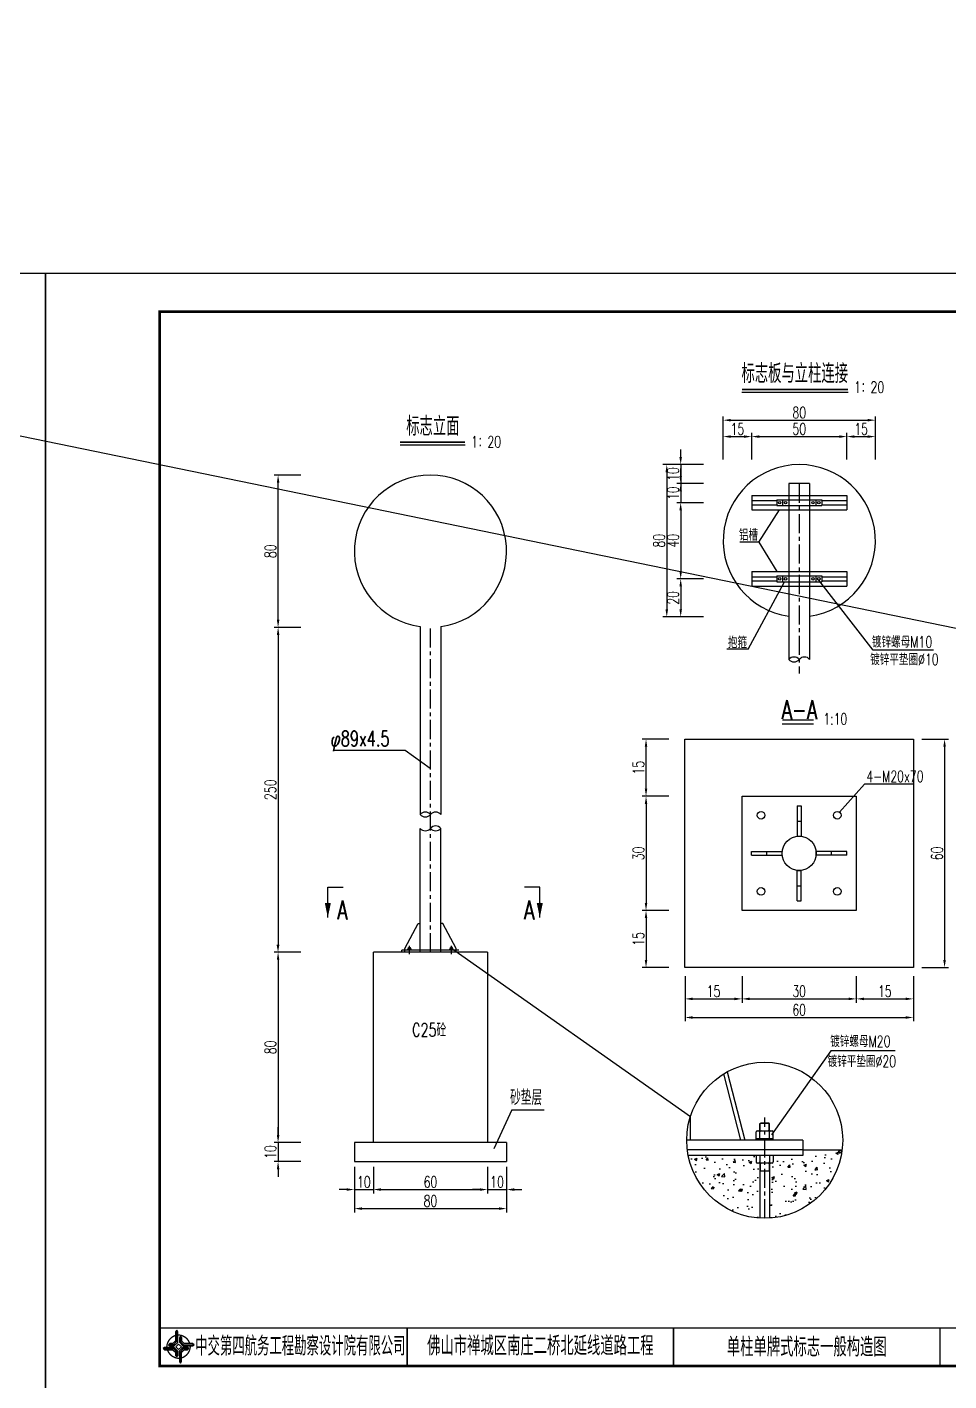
# Model space of a CAD drawing. Extents: x 3598 to 6562, y -9591 to -7828.
# Drawn here: x 4183.7 to 4425.9, y -8688.2 to -8332.6 of the extents above; entities that cross this region are included whole.
import ezdxf
from ezdxf.enums import TextEntityAlignment as Align

# ---------------------------------------------------------------- set-up
doc = ezdxf.new("R2010")
doc.units = 0
doc.header["$LTSCALE"] = 2
doc.header["$PDMODE"] = 32
doc.header["$PDSIZE"] = 0.3
doc.linetypes.add('CENTERX2', pattern=[4, 2.5, -0.5, 0.5, -0.5])
doc.layers.get('0').update_dxf_attribs({"linetype": 'CONTINUOUS'})
doc.layers.get('DEFPOINTS').update_dxf_attribs({"linetype": 'CONTINUOUS'})
for name, color, linetype in [('3', 3, 'CONTINUOUS'), ('PP-COM', 7, 'CONTINUOUS'), ('中线', 2, 'CENTERX2'), ('图框', 7, 'CONTINUOUS'), ('尺寸', 2, 'CONTINUOUS'), ('尺寸标注', 4, 'CONTINUOUS'), ('文字', 7, 'CONTINUOUS'), ('文字字符', 7, 'CONTINUOUS'), ('文字符号', 2, 'CONTINUOUS'), ('结构2', 7, 'CONTINUOUS'), ('结构3', 1, 'CONTINUOUS'), ('钢筋', 1, 'CONTINUOUS')]:
    doc.layers.add(name, color=color, linetype=linetype)
doc.styles.get("Standard").update_dxf_attribs({"font": 'simplex1.shx', "width": 0.7, "bigfont": 'hztxt.shx'})
doc.dimstyles.new('1：10', dxfattribs={"dimtxt": 3, "dimasz": 2, "dimexe": 1, "dimexo": 1, "dimgap": 0.5, "dimtad": 1, "dimrnd": 0.0095, "dimdsep": 46, "dimtxsty": 'Standard', "dimcen": 0.05, "dimclrt": 256, "dimadec": 0, "dimazin": 0, "dimtfac": 1, "dimtix": 1, "dimtmove": 2, "dimatfit": 3, "dimfxl": 0, "dimtolj": 1, "dimtzin": 0, "dimarcsym": 0})
doc.dimstyles.new('1：20', dxfattribs={"dimtxt": 3, "dimasz": 2, "dimexe": 1, "dimexo": 1, "dimgap": 0.5, "dimtad": 1, "dimlfac": 2, "dimrnd": 0.0095, "dimdsep": 46, "dimtxsty": 'Standard', "dimcen": 0.09, "dimadec": 0, "dimazin": 0, "dimtfac": 1, "dimtix": 1, "dimtmove": 2, "dimatfit": 3, "dimfxl": 0, "dimtolj": 1, "dimtzin": 0, "dimarcsym": 0})

# ---------------------------------------------------------------- blocks, each defined once
blk = doc.blocks.new('series')
at = {"width": 0.75}
for tag, height, p in [('页码', 4, (-35, -19)), ('图名', 5, (-220, -282)), ('图号', 5, (-20, -282))]:
    blk.add_attdef(tag, text='', height=height, dxfattribs=at).set_placement(p, align=Align.MIDDLE_CENTER)
blk = doc.blocks.new('tb')
at = {"lineweight": -3}
h = blk.add_hatch(color=256, dxfattribs=at)
h.paths.add_polyline_path([(-1.23, -0.13), (-3.78, -0.14), (-4.14, -0.41), (-1.4, -0.44), (-0.56, -1.24), (-0.54, -2.62), (-0.27, -2.2), (-0.26, -1.06)])
h.paths.add_polyline_path([(0.13, -1.08), (0.14, -3.86), (0.41, -4.26), (0.44, -1.24), (1.25, -0.43), (2.66, -0.43), (2.26, -0.16), (1.07, -0.15)])
h.paths.add_polyline_path([(1.08, 0.3), (3.62, 0.3), (4.02, 0.56), (1.25, 0.57), (0.43, 1.39), (0.43, 2.8), (0.16, 2.41), (0.15, 1.24)])
h.paths.add_polyline_path([(-0.28, 1.21), (-0.28, 3.99), (-0.56, 4.39), (-0.57, 1.41), (-1.38, 0.6), (-2.74, 0.56), (-2.33, 0.3), (-1.2, 0.29)])
for p, q in [((-0.56, 4.39), (-0.57, 1.41)), ((-1.38, 0.6), (-2.74, 0.56)), ((-0.57, 1.41), (-1.38, 0.6)), ((0.43, 2.8), (0.43, 1.39)), ((0.43, 1.39), (1.25, 0.57)), ((1.25, 0.57), (4.02, 0.56)), ((-4.14, -0.41), (-1.4, -0.44)), ((-1.4, -0.44), (-0.56, -1.24)), ((-0.56, -1.24), (-0.54, -2.62)), ((0.41, -4.26), (0.44, -1.24)), ((0.44, -1.24), (1.25, -0.43)), ((1.25, -0.43), (2.66, -0.43))]:
    blk.add_line(p, q, dxfattribs=at)
at = {"lineweight": -3, "flags": 128}
for points in [[(-0.9, 3.99), (-0.9, 1.58), (-1.53, 0.91), (-2.34, 0.91), (-2.74, 0.56), (-2.33, 0.3), (-1.2, 0.29), (-0.28, 1.21), (-0.28, 3.99), (-0.56, 4.39)], [(-0.04, 0.77), (0.68, 0.04), (-0.04, -0.69), (-0.77, 0.05)], [(3.62, 0.92), (1.43, 0.92), (0.77, 1.54), (0.77, 2.38), (0.43, 2.8), (0.16, 2.41), (0.15, 1.24), (1.08, 0.3), (3.62, 0.3), (4.02, 0.56)], [(-3.73, -0.76), (-1.54, -0.76), (-0.89, -1.39), (-0.89, -2.21), (-0.54, -2.62), (-0.27, -2.2), (-0.26, -1.06), (-1.23, -0.13), (-3.78, -0.14), (-4.14, -0.41)], [(0.75, -3.85), (0.75, -1.43), (1.4, -0.78), (2.26, -0.78), (2.66, -0.43), (2.26, -0.16), (1.07, -0.15), (0.13, -1.08), (0.14, -3.86), (0.41, -4.26)]]:
    blk.add_lwpolyline(points, close=True, dxfattribs=at)
at = {"lineweight": -3, "const_width": 0.35, "flags": 128}
for points in [[(-0.9, 3.02, 0.324167), (-3.16, -0.14)], [(2.88, 0.92, 0.324403), (-0.24, 3.15)], [(0.75, -2.86, 0.325418), (3.02, 0.26)], [(-2.98, -0.76, 0.322976), (0.14, -2.98)]]:
    blk.add_lwpolyline(points, format="xyb", dxfattribs=at)
blk = doc.blocks.new('DIM')
blk.add_lwpolyline([(-1, -0.1, 0.2, 0, 0), (0, 0, 0, 0, 0)], format="xyseb")
blk = doc.blocks.new('*D167')
at = {"layer": 'DEFPOINTS', "color": 0, "linetype": 'Continuous'}
for p in [(4249.61, -8450.28), (4289.65, -8450.28), (4289.65, -8490.28)]:
    blk.add_point(p, dxfattribs=at)
at = {"layer": '尺寸标注', "color": 0, "linetype": 'Continuous', "lineweight": -2}
for p, q in [((4255.61, -8450.28), (4248.61, -8450.28)), ((4249.61, -8488.28), (4249.61, -8452.28)), ((4255.61, -8490.28), (4248.61, -8490.28))]:
    blk.add_line(p, q, dxfattribs=at)
at = {"layer": '尺寸标注', "color": 0, "linetype": 'Continuous'}
for points in [[(4249.28, -8452.28), (4249.95, -8452.28), (4249.61, -8450.28)], [(4249.28, -8488.28), (4249.95, -8488.28), (4249.61, -8490.28)]]:
    blk.add_solid(points, dxfattribs=at)
at = {"layer": '尺寸标注', "color": 0, "linetype": 'Continuous', "insert": (4247.61, -8470.28), "char_height": 3, "attachment_point": 5, "rotation": 90}
blk.add_mtext('\\A1;80', dxfattribs=at)
blk = doc.blocks.new('*D168')
at = {"layer": 'DEFPOINTS', "color": 0, "linetype": 'Continuous'}
for p in [(4289.65, -8490.28), (4249.61, -8575.61), (4289.65, -8575.61)]:
    blk.add_point(p, dxfattribs=at)
at = {"layer": '尺寸标注', "color": 0, "linetype": 'Continuous', "lineweight": -2}
for p, q in [((4255.61, -8490.28), (4248.61, -8490.28)), ((4249.61, -8492.28), (4249.61, -8573.61)), ((4255.61, -8575.61), (4248.61, -8575.61))]:
    blk.add_line(p, q, dxfattribs=at)
at = {"layer": '尺寸标注', "color": 0, "linetype": 'Continuous'}
for points in [[(4249.28, -8492.28), (4249.95, -8492.28), (4249.61, -8490.28)], [(4249.28, -8573.61), (4249.95, -8573.61), (4249.61, -8575.61)]]:
    blk.add_solid(points, dxfattribs=at)
at = {"layer": '尺寸标注', "color": 0, "linetype": 'Continuous', "insert": (4247.61, -8532.94), "char_height": 3, "attachment_point": 5, "rotation": 90}
blk.add_mtext('\\A1;250', dxfattribs=at)
blk = doc.blocks.new('*D169')
at = {"layer": 'DEFPOINTS', "color": 0, "linetype": 'Continuous'}
for p in [(4274.65, -8575.61), (4249.61, -8625.61), (4274.65, -8625.61)]:
    blk.add_point(p, dxfattribs=at)
at = {"layer": '尺寸标注', "color": 0, "linetype": 'Continuous', "lineweight": -2}
for p, q in [((4255.61, -8575.61), (4248.61, -8575.61)), ((4249.61, -8577.61), (4249.61, -8623.61)), ((4255.61, -8625.61), (4248.61, -8625.61))]:
    blk.add_line(p, q, dxfattribs=at)
at = {"layer": '尺寸标注', "color": 0, "linetype": 'Continuous'}
for points in [[(4249.28, -8577.61), (4249.95, -8577.61), (4249.61, -8575.61)], [(4249.28, -8623.61), (4249.95, -8623.61), (4249.61, -8625.61)]]:
    blk.add_solid(points, dxfattribs=at)
at = {"layer": '尺寸标注', "color": 0, "linetype": 'Continuous', "insert": (4247.61, -8600.61), "char_height": 3, "attachment_point": 5, "rotation": 90}
blk.add_mtext('\\A1;80', dxfattribs=at)
blk = doc.blocks.new('*D170')
at = {"layer": 'DEFPOINTS', "color": 0, "linetype": 'Continuous'}
for p in [(4269.65, -8625.61), (4249.61, -8630.61), (4269.65, -8630.61)]:
    blk.add_point(p, dxfattribs=at)
at = {"layer": '尺寸标注', "color": 0, "linetype": 'Continuous', "lineweight": -2}
for p, q in [((4249.61, -8623.61), (4249.61, -8621.61)), ((4255.61, -8625.61), (4248.61, -8625.61)), ((4249.61, -8625.61), (4249.61, -8630.61)), ((4255.61, -8630.61), (4248.61, -8630.61)), ((4249.61, -8632.61), (4249.61, -8634.61))]:
    blk.add_line(p, q, dxfattribs=at)
at = {"layer": '尺寸标注', "color": 0, "linetype": 'Continuous'}
for points in [[(4249.28, -8623.61), (4249.95, -8623.61), (4249.61, -8625.61)], [(4249.28, -8632.61), (4249.95, -8632.61), (4249.61, -8630.61)]]:
    blk.add_solid(points, dxfattribs=at)
at = {"layer": '尺寸标注', "color": 0, "linetype": 'Continuous', "insert": (4247.61, -8628.11), "char_height": 3, "attachment_point": 5, "rotation": 90}
blk.add_mtext('\\A1;10', dxfattribs=at)
blk = doc.blocks.new('*D171')
at = {"layer": 'DEFPOINTS', "color": 0, "linetype": 'Continuous'}
for p in [(4274.65, -8625.61), (4304.65, -8625.61), (4304.65, -8637.96)]:
    blk.add_point(p, dxfattribs=at)
at = {"layer": '尺寸标注', "color": 0, "linetype": 'Continuous', "lineweight": -2}
for p, q in [((4274.65, -8631.96), (4274.65, -8638.96)), ((4304.65, -8631.96), (4304.65, -8638.96)), ((4276.65, -8637.96), (4302.65, -8637.96))]:
    blk.add_line(p, q, dxfattribs=at)
at = {"layer": '尺寸标注', "color": 0, "linetype": 'Continuous'}
for points in [[(4276.65, -8637.63), (4276.65, -8638.3), (4274.65, -8637.96)], [(4302.65, -8637.63), (4302.65, -8638.3), (4304.65, -8637.96)]]:
    blk.add_solid(points, dxfattribs=at)
at = {"layer": '尺寸标注', "color": 0, "linetype": 'Continuous', "insert": (4289.65, -8635.96), "char_height": 3, "attachment_point": 5}
blk.add_mtext('\\A1;60', dxfattribs=at)
blk = doc.blocks.new('*D172')
at = {"layer": 'DEFPOINTS', "color": 0, "linetype": 'Continuous'}
for p in [(4269.65, -8625.61), (4274.65, -8625.61), (4274.65, -8637.96)]:
    blk.add_point(p, dxfattribs=at)
at = {"layer": '尺寸标注', "color": 0, "linetype": 'Continuous', "lineweight": -2}
for p, q in [((4269.65, -8631.96), (4269.65, -8638.96)), ((4274.65, -8631.96), (4274.65, -8638.96)), ((4267.65, -8637.96), (4265.65, -8637.96)), ((4269.65, -8637.96), (4274.65, -8637.96)), ((4276.65, -8637.96), (4278.65, -8637.96))]:
    blk.add_line(p, q, dxfattribs=at)
at = {"layer": '尺寸标注', "color": 0, "linetype": 'Continuous'}
for points in [[(4267.65, -8637.62), (4267.65, -8638.29), (4269.65, -8637.96)], [(4276.65, -8637.62), (4276.65, -8638.29), (4274.65, -8637.96)]]:
    blk.add_solid(points, dxfattribs=at)
at = {"layer": '尺寸标注', "color": 0, "linetype": 'Continuous', "insert": (4272.15, -8635.96), "char_height": 3, "attachment_point": 5}
blk.add_mtext('\\A1;10', dxfattribs=at)
blk = doc.blocks.new('*D173')
at = {"layer": 'DEFPOINTS', "color": 0, "linetype": 'Continuous'}
for p in [(4304.65, -8625.61), (4309.65, -8625.61), (4309.65, -8637.96)]:
    blk.add_point(p, dxfattribs=at)
at = {"layer": '尺寸标注', "color": 0, "linetype": 'Continuous', "lineweight": -2}
for p, q in [((4304.65, -8631.96), (4304.65, -8638.96)), ((4309.65, -8631.96), (4309.65, -8638.96)), ((4302.65, -8637.96), (4300.65, -8637.96)), ((4304.65, -8637.96), (4309.65, -8637.96)), ((4311.65, -8637.96), (4313.65, -8637.96))]:
    blk.add_line(p, q, dxfattribs=at)
at = {"layer": '尺寸标注', "color": 0, "linetype": 'Continuous'}
for points in [[(4302.65, -8637.63), (4302.65, -8638.3), (4304.65, -8637.96)], [(4311.65, -8637.63), (4311.65, -8638.3), (4309.65, -8637.96)]]:
    blk.add_solid(points, dxfattribs=at)
at = {"layer": '尺寸标注', "color": 0, "linetype": 'Continuous', "insert": (4307.15, -8635.96), "char_height": 3, "attachment_point": 5}
blk.add_mtext('\\A1;10', dxfattribs=at)
blk = doc.blocks.new('*D174')
at = {"layer": 'DEFPOINTS', "color": 0, "linetype": 'Continuous'}
for p in [(4269.65, -8630.61), (4309.65, -8630.61), (4309.65, -8642.97)]:
    blk.add_point(p, dxfattribs=at)
at = {"layer": '尺寸标注', "color": 0, "linetype": 'Continuous', "lineweight": -2}
for p, q in [((4269.65, -8636.97), (4269.65, -8643.97)), ((4309.65, -8636.97), (4309.65, -8643.97)), ((4271.65, -8642.97), (4307.65, -8642.97))]:
    blk.add_line(p, q, dxfattribs=at)
at = {"layer": '尺寸标注', "color": 0, "linetype": 'Continuous'}
for points in [[(4271.65, -8642.63), (4271.65, -8643.3), (4269.65, -8642.97)], [(4307.65, -8642.63), (4307.65, -8643.3), (4309.65, -8642.97)]]:
    blk.add_solid(points, dxfattribs=at)
at = {"layer": '尺寸标注', "color": 0, "linetype": 'Continuous', "insert": (4289.65, -8640.97), "char_height": 3, "attachment_point": 5}
blk.add_mtext('\\A1;80', dxfattribs=at)
blk = doc.blocks.new('*D175')
at = {"layer": 'DEFPOINTS', "color": 0, "linetype": 'Continuous'}
for p in [(4386.56, -8447.52), (4355.4, -8452.52), (4386.56, -8452.52)]:
    blk.add_point(p, dxfattribs=at)
at = {"layer": '尺寸标注', "color": 0, "linetype": 'Continuous', "lineweight": -2}
for p, q in [((4355.4, -8445.52), (4355.4, -8443.52)), ((4361.4, -8447.52), (4354.4, -8447.52)), ((4355.4, -8447.52), (4355.4, -8452.52)), ((4361.4, -8452.52), (4354.4, -8452.52)), ((4355.4, -8454.52), (4355.4, -8456.52))]:
    blk.add_line(p, q, dxfattribs=at)
at = {"layer": '尺寸标注', "color": 0, "linetype": 'Continuous'}
for points in [[(4355.06, -8445.52), (4355.73, -8445.52), (4355.4, -8447.52)], [(4355.06, -8454.52), (4355.73, -8454.52), (4355.4, -8452.52)]]:
    blk.add_solid(points, dxfattribs=at)
at = {"layer": '尺寸标注', "color": 0, "linetype": 'Continuous', "insert": (4353.4, -8450.02), "char_height": 3, "attachment_point": 5, "rotation": 90}
blk.add_mtext('\\A1;10', dxfattribs=at)
blk = doc.blocks.new('*D176')
at = {"layer": 'DEFPOINTS', "color": 0, "linetype": 'Continuous'}
for p in [(4386.56, -8452.52), (4355.4, -8457.52), (4386.56, -8457.52)]:
    blk.add_point(p, dxfattribs=at)
at = {"layer": '尺寸标注', "color": 0, "linetype": 'Continuous', "lineweight": -2}
for p, q in [((4355.4, -8450.52), (4355.4, -8448.52)), ((4361.4, -8452.52), (4354.4, -8452.52)), ((4355.4, -8452.52), (4355.4, -8457.52)), ((4361.4, -8457.52), (4354.4, -8457.52)), ((4355.4, -8459.52), (4355.4, -8461.52))]:
    blk.add_line(p, q, dxfattribs=at)
at = {"layer": '尺寸标注', "color": 0, "linetype": 'Continuous'}
for points in [[(4355.06, -8450.52), (4355.73, -8450.52), (4355.4, -8452.52)], [(4355.06, -8459.52), (4355.73, -8459.52), (4355.4, -8457.52)]]:
    blk.add_solid(points, dxfattribs=at)
at = {"layer": '尺寸标注', "color": 0, "linetype": 'Continuous', "insert": (4353.4, -8455.02), "char_height": 3, "attachment_point": 5, "rotation": 90}
blk.add_mtext('\\A1;10', dxfattribs=at)
blk = doc.blocks.new('*D177')
at = {"layer": 'DEFPOINTS', "color": 0, "linetype": 'Continuous'}
for p in [(4386.56, -8457.52), (4355.4, -8477.52), (4386.56, -8477.52)]:
    blk.add_point(p, dxfattribs=at)
at = {"layer": '尺寸标注', "color": 0, "linetype": 'Continuous', "lineweight": -2}
for p, q in [((4361.4, -8457.52), (4354.4, -8457.52)), ((4355.4, -8459.52), (4355.4, -8475.52)), ((4361.4, -8477.52), (4354.4, -8477.52))]:
    blk.add_line(p, q, dxfattribs=at)
at = {"layer": '尺寸标注', "color": 0, "linetype": 'Continuous'}
for points in [[(4355.06, -8459.52), (4355.73, -8459.52), (4355.4, -8457.52)], [(4355.06, -8475.52), (4355.73, -8475.52), (4355.4, -8477.52)]]:
    blk.add_solid(points, dxfattribs=at)
at = {"layer": '尺寸标注', "color": 0, "linetype": 'Continuous', "insert": (4353.4, -8467.52), "char_height": 3, "attachment_point": 5, "rotation": 90}
blk.add_mtext('\\A1;40', dxfattribs=at)
blk = doc.blocks.new('*D178')
at = {"layer": 'DEFPOINTS', "color": 0, "linetype": 'Continuous'}
for p in [(4386.56, -8477.52), (4355.4, -8487.52), (4386.56, -8487.52)]:
    blk.add_point(p, dxfattribs=at)
at = {"layer": '尺寸标注', "color": 0, "linetype": 'Continuous', "lineweight": -2}
for p, q in [((4361.4, -8477.52), (4354.4, -8477.52)), ((4355.4, -8479.52), (4355.4, -8485.52)), ((4361.4, -8487.52), (4354.4, -8487.52))]:
    blk.add_line(p, q, dxfattribs=at)
at = {"layer": '尺寸标注', "color": 0, "linetype": 'Continuous'}
for points in [[(4355.06, -8479.52), (4355.73, -8479.52), (4355.4, -8477.52)], [(4355.06, -8485.52), (4355.73, -8485.52), (4355.4, -8487.52)]]:
    blk.add_solid(points, dxfattribs=at)
at = {"layer": '尺寸标注', "color": 0, "linetype": 'Continuous', "insert": (4353.4, -8482.52), "char_height": 3, "attachment_point": 5, "rotation": 90}
blk.add_mtext('\\A1;20', dxfattribs=at)
blk = doc.blocks.new('*D179')
at = {"layer": 'DEFPOINTS', "color": 0, "linetype": 'Continuous'}
for p in [(4386.56, -8447.52), (4351.74, -8487.52), (4386.56, -8487.52)]:
    blk.add_point(p, dxfattribs=at)
at = {"layer": '尺寸标注', "color": 0, "linetype": 'Continuous', "lineweight": -2}
for p, q in [((4357.74, -8447.52), (4350.74, -8447.52)), ((4351.74, -8449.52), (4351.74, -8485.52)), ((4357.74, -8487.52), (4350.74, -8487.52))]:
    blk.add_line(p, q, dxfattribs=at)
at = {"layer": '尺寸标注', "color": 0, "linetype": 'Continuous'}
for points in [[(4351.41, -8449.52), (4352.08, -8449.52), (4351.74, -8447.52)], [(4351.41, -8485.52), (4352.08, -8485.52), (4351.74, -8487.52)]]:
    blk.add_solid(points, dxfattribs=at)
at = {"layer": '尺寸标注', "color": 0, "linetype": 'Continuous', "insert": (4349.74, -8467.52), "char_height": 3, "attachment_point": 5, "rotation": 90}
blk.add_mtext('\\A1;80', dxfattribs=at)
blk = doc.blocks.new('*D180')
at = {"layer": 'DEFPOINTS', "color": 0, "linetype": 'Continuous'}
for p in [(4374.06, -8440.16), (4366.56, -8447.52), (4374.06, -8447.52)]:
    blk.add_point(p, dxfattribs=at)
at = {"layer": '尺寸标注', "color": 0, "linetype": 'Continuous', "lineweight": -2}
for p, q in [((4366.56, -8446.16), (4366.56, -8439.16)), ((4374.06, -8446.16), (4374.06, -8439.16)), ((4368.56, -8440.16), (4372.06, -8440.16))]:
    blk.add_line(p, q, dxfattribs=at)
at = {"layer": '尺寸标注', "color": 0, "linetype": 'Continuous'}
for points in [[(4368.56, -8439.83), (4368.56, -8440.5), (4366.56, -8440.16)], [(4372.06, -8439.83), (4372.06, -8440.5), (4374.06, -8440.16)]]:
    blk.add_solid(points, dxfattribs=at)
at = {"layer": '尺寸标注', "color": 0, "linetype": 'Continuous', "insert": (4370.31, -8438.16), "char_height": 3, "attachment_point": 5}
blk.add_mtext('\\A1;15', dxfattribs=at)
blk = doc.blocks.new('*D181')
at = {"layer": 'DEFPOINTS', "color": 0, "linetype": 'Continuous'}
for p in [(4399.06, -8440.16), (4374.06, -8447.52), (4399.06, -8447.52)]:
    blk.add_point(p, dxfattribs=at)
at = {"layer": '尺寸标注', "color": 0, "linetype": 'Continuous', "lineweight": -2}
for p, q in [((4374.06, -8446.16), (4374.06, -8439.16)), ((4399.06, -8446.16), (4399.06, -8439.16)), ((4376.06, -8440.16), (4397.06, -8440.16))]:
    blk.add_line(p, q, dxfattribs=at)
at = {"layer": '尺寸标注', "color": 0, "linetype": 'Continuous'}
for points in [[(4376.06, -8439.83), (4376.06, -8440.5), (4374.06, -8440.16)], [(4397.06, -8439.83), (4397.06, -8440.5), (4399.06, -8440.16)]]:
    blk.add_solid(points, dxfattribs=at)
at = {"layer": '尺寸标注', "color": 0, "linetype": 'Continuous', "insert": (4386.56, -8438.16), "char_height": 3, "attachment_point": 5}
blk.add_mtext('\\A1;50', dxfattribs=at)
blk = doc.blocks.new('*D182')
at = {"layer": 'DEFPOINTS', "color": 0, "linetype": 'Continuous'}
for p in [(4406.56, -8440.16), (4399.06, -8447.52), (4406.56, -8467.52)]:
    blk.add_point(p, dxfattribs=at)
at = {"layer": '尺寸标注', "color": 0, "linetype": 'Continuous', "lineweight": -2}
for p, q in [((4399.06, -8446.16), (4399.06, -8439.16)), ((4406.56, -8446.16), (4406.56, -8439.16)), ((4401.06, -8440.16), (4404.56, -8440.16))]:
    blk.add_line(p, q, dxfattribs=at)
at = {"layer": '尺寸标注', "color": 0, "linetype": 'Continuous'}
for points in [[(4401.06, -8439.83), (4401.06, -8440.5), (4399.06, -8440.16)], [(4404.56, -8439.83), (4404.56, -8440.5), (4406.56, -8440.16)]]:
    blk.add_solid(points, dxfattribs=at)
at = {"layer": '尺寸标注', "color": 0, "linetype": 'Continuous', "insert": (4402.81, -8438.16), "char_height": 3, "attachment_point": 5}
blk.add_mtext('\\A1;15', dxfattribs=at)
blk = doc.blocks.new('*D183')
at = {"layer": 'DEFPOINTS', "color": 0, "linetype": 'Continuous'}
for p in [(4406.56, -8435.85), (4366.56, -8447.52), (4406.56, -8467.52)]:
    blk.add_point(p, dxfattribs=at)
at = {"layer": '尺寸标注', "color": 0, "linetype": 'Continuous', "lineweight": -2}
for p, q in [((4366.56, -8441.85), (4366.56, -8434.85)), ((4368.56, -8435.85), (4404.56, -8435.85)), ((4406.56, -8441.85), (4406.56, -8434.85))]:
    blk.add_line(p, q, dxfattribs=at)
at = {"layer": '尺寸标注', "color": 0, "linetype": 'Continuous'}
for points in [[(4368.56, -8435.51), (4368.56, -8436.18), (4366.56, -8435.85)], [(4404.56, -8435.51), (4404.56, -8436.18), (4406.56, -8435.85)]]:
    blk.add_solid(points, dxfattribs=at)
at = {"layer": '尺寸标注', "color": 0, "linetype": 'Continuous', "insert": (4386.56, -8433.85), "char_height": 3, "attachment_point": 5}
blk.add_mtext('\\A1;80', dxfattribs=at)
blk = doc.blocks.new('*D184')
at = {"layer": 'DEFPOINTS', "color": 0, "linetype": 'Continuous'}
for p in [(4346.29, -8519.65), (4371.53, -8519.65), (4371.53, -8534.65)]:
    blk.add_point(p, dxfattribs=at)
at = {"layer": '尺寸标注', "color": 0, "linetype": 'Continuous', "lineweight": -2}
for p, q in [((4352.29, -8519.65), (4345.29, -8519.65)), ((4346.29, -8532.65), (4346.29, -8521.65)), ((4352.29, -8534.65), (4345.29, -8534.65))]:
    blk.add_line(p, q, dxfattribs=at)
at = {"layer": '尺寸标注', "color": 0, "linetype": 'Continuous'}
for points in [[(4345.96, -8521.65), (4346.62, -8521.65), (4346.29, -8519.65)], [(4345.96, -8532.65), (4346.62, -8532.65), (4346.29, -8534.65)]]:
    blk.add_solid(points, dxfattribs=at)
at = {"layer": '尺寸标注', "linetype": 'Continuous', "insert": (4344.29, -8527.15), "char_height": 3, "attachment_point": 5, "rotation": 90}
blk.add_mtext('\\A1;15', dxfattribs=at)
blk = doc.blocks.new('*D185')
at = {"layer": 'DEFPOINTS', "color": 0, "linetype": 'Continuous'}
for p in [(4371.53, -8534.65), (4346.29, -8564.65), (4371.53, -8564.65)]:
    blk.add_point(p, dxfattribs=at)
at = {"layer": '尺寸标注', "color": 0, "linetype": 'Continuous', "lineweight": -2}
for p, q in [((4352.29, -8534.65), (4345.29, -8534.65)), ((4346.29, -8536.65), (4346.29, -8562.65)), ((4352.29, -8564.65), (4345.29, -8564.65))]:
    blk.add_line(p, q, dxfattribs=at)
at = {"layer": '尺寸标注', "color": 0, "linetype": 'Continuous'}
for points in [[(4345.96, -8536.65), (4346.62, -8536.65), (4346.29, -8534.65)], [(4345.96, -8562.65), (4346.62, -8562.65), (4346.29, -8564.65)]]:
    blk.add_solid(points, dxfattribs=at)
at = {"layer": '尺寸标注', "linetype": 'Continuous', "insert": (4344.29, -8549.65), "char_height": 3, "attachment_point": 5, "rotation": 90}
blk.add_mtext('\\A1;30', dxfattribs=at)
blk = doc.blocks.new('*D186')
at = {"layer": 'DEFPOINTS', "color": 0, "linetype": 'Continuous'}
for p in [(4371.53, -8564.65), (4346.29, -8579.65), (4371.53, -8579.65)]:
    blk.add_point(p, dxfattribs=at)
at = {"layer": '尺寸标注', "color": 0, "linetype": 'Continuous', "lineweight": -2}
for p, q in [((4352.29, -8564.65), (4345.29, -8564.65)), ((4346.29, -8566.65), (4346.29, -8577.65)), ((4352.29, -8579.65), (4345.29, -8579.65))]:
    blk.add_line(p, q, dxfattribs=at)
at = {"layer": '尺寸标注', "color": 0, "linetype": 'Continuous'}
for points in [[(4345.96, -8566.65), (4346.62, -8566.65), (4346.29, -8564.65)], [(4345.96, -8577.65), (4346.62, -8577.65), (4346.29, -8579.65)]]:
    blk.add_solid(points, dxfattribs=at)
at = {"layer": '尺寸标注', "linetype": 'Continuous', "insert": (4344.29, -8572.15), "char_height": 3, "attachment_point": 5, "rotation": 90}
blk.add_mtext('\\A1;15', dxfattribs=at)
blk = doc.blocks.new('*D187')
at = {"layer": 'DEFPOINTS', "color": 0, "linetype": 'Continuous'}
for p in [(4416.53, -8519.65), (4416.53, -8579.65), (4424.74, -8579.65)]:
    blk.add_point(p, dxfattribs=at)
at = {"layer": '尺寸标注', "color": 0, "linetype": 'Continuous', "lineweight": -2}
for p, q in [((4418.74, -8519.65), (4425.74, -8519.65)), ((4424.74, -8521.65), (4424.74, -8577.65)), ((4418.74, -8579.65), (4425.74, -8579.65))]:
    blk.add_line(p, q, dxfattribs=at)
at = {"layer": '尺寸标注', "color": 0, "linetype": 'Continuous'}
for points in [[(4424.4, -8521.65), (4425.07, -8521.65), (4424.74, -8519.65)], [(4424.4, -8577.65), (4425.07, -8577.65), (4424.74, -8579.65)]]:
    blk.add_solid(points, dxfattribs=at)
at = {"layer": '尺寸标注', "linetype": 'Continuous', "insert": (4422.74, -8549.65), "char_height": 3, "attachment_point": 5, "rotation": 90}
blk.add_mtext('\\A1;60', dxfattribs=at)
blk = doc.blocks.new('*D188')
at = {"layer": 'DEFPOINTS', "color": 0, "linetype": 'Continuous'}
for p in [(4371.53, -8564.65), (4356.53, -8579.65), (4371.53, -8587.87)]:
    blk.add_point(p, dxfattribs=at)
at = {"layer": '尺寸标注', "color": 0, "linetype": 'Continuous', "lineweight": -2}
for p, q in [((4356.53, -8581.87), (4356.53, -8588.87)), ((4371.53, -8581.87), (4371.53, -8588.87)), ((4358.53, -8587.87), (4369.53, -8587.87))]:
    blk.add_line(p, q, dxfattribs=at)
at = {"layer": '尺寸标注', "color": 0, "linetype": 'Continuous'}
for points in [[(4358.53, -8587.54), (4358.53, -8588.21), (4356.53, -8587.87)], [(4369.53, -8587.54), (4369.53, -8588.21), (4371.53, -8587.87)]]:
    blk.add_solid(points, dxfattribs=at)
at = {"layer": '尺寸标注', "linetype": 'Continuous', "insert": (4364.03, -8585.87), "char_height": 3, "attachment_point": 5}
blk.add_mtext('\\A1;15', dxfattribs=at)
blk = doc.blocks.new('*D189')
at = {"layer": 'DEFPOINTS', "color": 0, "linetype": 'Continuous'}
for p in [(4371.53, -8564.65), (4401.53, -8564.65), (4401.53, -8587.87)]:
    blk.add_point(p, dxfattribs=at)
at = {"layer": '尺寸标注', "color": 0, "linetype": 'Continuous', "lineweight": -2}
for p, q in [((4371.53, -8581.87), (4371.53, -8588.87)), ((4401.53, -8581.87), (4401.53, -8588.87)), ((4373.53, -8587.87), (4399.53, -8587.87))]:
    blk.add_line(p, q, dxfattribs=at)
at = {"layer": '尺寸标注', "color": 0, "linetype": 'Continuous'}
for points in [[(4373.53, -8587.54), (4373.53, -8588.21), (4371.53, -8587.87)], [(4399.53, -8587.54), (4399.53, -8588.21), (4401.53, -8587.87)]]:
    blk.add_solid(points, dxfattribs=at)
at = {"layer": '尺寸标注', "linetype": 'Continuous', "insert": (4386.53, -8585.87), "char_height": 3, "attachment_point": 5}
blk.add_mtext('\\A1;30', dxfattribs=at)
blk = doc.blocks.new('*D190')
at = {"layer": 'DEFPOINTS', "color": 0, "linetype": 'Continuous'}
for p in [(4401.53, -8564.65), (4416.53, -8564.65), (4416.53, -8587.87)]:
    blk.add_point(p, dxfattribs=at)
at = {"layer": '尺寸标注', "color": 0, "linetype": 'Continuous', "lineweight": -2}
for p, q in [((4401.53, -8581.87), (4401.53, -8588.87)), ((4416.53, -8581.87), (4416.53, -8588.87)), ((4403.53, -8587.87), (4414.53, -8587.87))]:
    blk.add_line(p, q, dxfattribs=at)
at = {"layer": '尺寸标注', "color": 0, "linetype": 'Continuous'}
for points in [[(4403.53, -8587.54), (4403.53, -8588.21), (4401.53, -8587.87)], [(4414.53, -8587.54), (4414.53, -8588.21), (4416.53, -8587.87)]]:
    blk.add_solid(points, dxfattribs=at)
at = {"layer": '尺寸标注', "linetype": 'Continuous', "insert": (4409.03, -8585.87), "char_height": 3, "attachment_point": 5}
blk.add_mtext('\\A1;15', dxfattribs=at)
blk = doc.blocks.new('*D191')
at = {"layer": 'DEFPOINTS', "color": 0, "linetype": 'Continuous'}
for p in [(4356.53, -8579.65), (4416.53, -8579.65), (4416.53, -8592.76)]:
    blk.add_point(p, dxfattribs=at)
at = {"layer": '尺寸标注', "color": 0, "linetype": 'Continuous', "lineweight": -2}
for p, q in [((4356.53, -8586.76), (4356.53, -8593.76)), ((4416.53, -8586.76), (4416.53, -8593.76)), ((4358.53, -8592.76), (4414.53, -8592.76))]:
    blk.add_line(p, q, dxfattribs=at)
at = {"layer": '尺寸标注', "color": 0, "linetype": 'Continuous'}
for points in [[(4358.53, -8592.42), (4358.53, -8593.09), (4356.53, -8592.76)], [(4414.53, -8592.42), (4414.53, -8593.09), (4416.53, -8592.76)]]:
    blk.add_solid(points, dxfattribs=at)
at = {"layer": '尺寸标注', "linetype": 'Continuous', "insert": (4386.53, -8590.76), "char_height": 3, "attachment_point": 5}
blk.add_mtext('\\A1;60', dxfattribs=at)

msp = doc.modelspace()

# ---------------------------------------------------------------- hatches: boundary and pattern name
at = {"layer": '尺寸标注'}
h = msp.add_hatch(dxfattribs=at)
h.set_pattern_fill('AR-CONC', color=256, style=0)
h.set_pattern_definition([(50, (2534.168, -8744.084), (7.172602, -0.627521), [0.75, -8.25]), (355, (2534.168, -8744.084), (-1.387513, 7.52192), [0.6, -6.6]), (100.4514, (2534.766, -8744.1365), (5.785094, 6.894395), [0.637402, -7.01142]), (46.1842, (2534.168, -8742.084), (10.67241, -1.65519), [1.125, -12.375]), (96.6356, (2535.057, -8742.222), (9.346627, 9.74118), [0.9561, -10.51713]), (351.1842, (2534.168, -8742.084), (9.34662, 9.741186), [0.9, -9.9]), (21, (2535.168, -8742.584), (5.96907, -4.026189), [0.75, -8.25]), (326, (2535.168, -8742.584), (2.433153, 7.2515), [0.6, -6.6]), (71.4514, (2535.6655, -8742.92), (8.402226, 3.225305), [0.637402, -7.01142]), (37.5, (2534.168, -8744.0842), (0.1215986, 3.3289385), [0, -6.52, 0, -6.7, 0, -6.625]), (7.5, (2534.168, -8744.0842), (2.6306954, 3.944117), [0, -3.82, 0, -6.37, 0, -2.525]), (327.5, (2531.938, -8744.0842), (5.3382244, -0.2255487), [0, -2.5, 0, -7.8, 0, -10.35]), (317.5, (2530.938, -8744.084), (5.831862, 1.00105), [0, -3.25, 0, -5.18, 0, -7.35])])
h.paths.add_polyline_path([(4357.3665, -8629.0083, 0.34067024), (4376.2189, -8645.4666), (4376.2189, -8631.0083), (4375.5189, -8631.0083, -0.41421356), (4375.2189, -8630.7083), (4375.2189, -8629.0083)])
h.paths.add_polyline_path([(4379.7189, -8629.0083), (4379.7189, -8630.7083, -0.41421356), (4379.4189, -8631.0083), (4378.7189, -8631.0083), (4378.7189, -8645.4666, 0.36148997), (4397.8124, -8627.5083), (4387.4689, -8627.5083), (4387.4689, -8629.0083)])

# ---------------------------------------------------------------- linework, layer by layer
at = {"color": 7, "linetype": 'Continuous'}
for p, q in [((4386.0288, -8537.1455), (4387.0288, -8537.1455)), ((4386.0288, -8537.1455), (4386.0288, -8545.1455)), ((4387.0288, -8537.1455), (4387.0288, -8545.1455)), ((4386.0288, -8541.1455), (4387.0288, -8541.1455)), ((4386.0288, -8545.1455), (4387.0288, -8545.1455)), ((4374.0288, -8550.1455), (4374.0288, -8549.1455)), ((4374.0288, -8549.1455), (4382.0288, -8549.1455)), ((4378.0288, -8550.1455), (4378.0288, -8549.1455)), ((4382.0288, -8550.1455), (4382.0288, -8549.1455)), ((4391.0288, -8550.1455), (4391.0288, -8549.1455)), ((4399.0288, -8549.1455), (4391.0288, -8549.1455)), ((4395.0288, -8550.1455), (4395.0288, -8549.1455)), ((4399.0288, -8550.1455), (4399.0288, -8549.1455)), ((4374.0288, -8550.1455), (4382.0288, -8550.1455)), ((4399.0288, -8550.1455), (4391.0288, -8550.1455)), ((4386.0288, -8554.1455), (4387.0288, -8554.1455)), ((4386.0288, -8562.1455), (4386.0288, -8554.1455)), ((4387.0288, -8562.1455), (4387.0288, -8554.1455)), ((4386.0288, -8558.1455), (4387.0288, -8558.1455)), ((4386.0288, -8562.1455), (4387.0288, -8562.1455))]:
    msp.add_line(p, q, dxfattribs=at)
for p, q in [((4283.896, -8575.0067), (4283.896, -8574.4067)), ((4284.396, -8575.0067), (4284.396, -8574.4067)), ((4294.896, -8575.0067), (4294.896, -8574.4067)), ((4295.396, -8575.0067), (4295.396, -8574.4067)), ((4283.696, -8575.1067), (4283.696, -8574.7067)), ((4284.596, -8575.1067), (4284.596, -8574.7067)), ((4294.696, -8575.1067), (4294.696, -8574.7067)), ((4295.596, -8575.1067), (4295.596, -8574.7067))]:
    msp.add_line(p, q)
msp.add_circle((4386.5288, -8549.6455), 4.5, dxfattribs=at)
at = {"layer": 'PP-COM'}
for centre in [(4376.5288, -8539.6455), (4396.5288, -8539.6455), (4376.5288, -8559.6455), (4396.5288, -8559.6455)]:
    msp.add_circle(centre, 1, dxfattribs=at)
at = {"layer": '中线'}
for p, q in [((4386.5564, -8452.5177), (4386.5564, -8502.359)), ((4289.646, -8575.6067), (4289.646, -8490.2758)), ((4284.146, -8576.1067), (4284.146, -8573.9067)), ((4295.146, -8576.1067), (4295.146, -8573.9067)), ((4377.4689, -8645.5048), (4377.4689, -8619.0083))]:
    msp.add_line(p, q, dxfattribs=at)
at = {"layer": '图框'}
for points in [[(4188.5275, -8694.3182), (4188.5275, -8397.3182), (3768.5275, -8397.3182), (3768.5275, -8694.3182)], [(4608.5275, -8694.3182), (4608.5275, -8397.3182), (4188.5275, -8397.3182), (4188.5275, -8694.3182)]]:
    msp.add_lwpolyline(points, close=True, dxfattribs=at)
for points, const_width in [([(4598.5275, -8407.3182), (4218.5275, -8407.3182), (4218.5275, -8684.3182), (4598.5275, -8684.3182), (4598.5275, -8407.3182)], 0.7), ([(4218.5275, -8674.3182), (4598.5275, -8674.3182)], 0.4), ([(4283.5275, -8674.3182), (4283.5275, -8684.3182)], 0.4), ([(4353.5275, -8684.3182), (4353.5275, -8674.3182)], 0.4), ([(4423.5275, -8684.3182), (4423.5275, -8674.3182)], 0.4)]:
    msp.add_lwpolyline(points, dxfattribs=dict(at, const_width=const_width))
at = {"layer": '尺寸', "color": 0, "linetype": 'Continuous'}
for p, q in [((4262.6785, -8566.5212), (4262.6785, -8558.5212)), ((4262.6785, -8558.5212), (4266.6785, -8558.5212)), ((4318.3747, -8558.5212), (4314.3747, -8558.5212)), ((4318.3747, -8566.5212), (4318.3747, -8558.5212))]:
    msp.add_line(p, q, dxfattribs=at)
for points in [[(4262.2851, -8562.6531, 0.8, 0, 0), (4262.6785, -8566.5212, 0, 0, 0)], [(4263.072, -8562.6531, 0.8, 0, 0), (4262.6785, -8566.5212, 0, 0, 0)], [(4317.9812, -8562.6531, 0.8, 0, 0), (4318.3747, -8566.5212, 0, 0, 0)], [(4318.7681, -8562.6531, 0.8, 0, 0), (4318.3747, -8566.5212, 0, 0, 0)]]:
    msp.add_lwpolyline(points, format="xyseb", dxfattribs=at)
at = {"layer": '尺寸标注', "linetype": 'Continuous'}
for p, q in [((6033.3269, -8820.0782), (3658.0236, -8332.5829)), ((4249.6117, -8492.2758), (4249.6117, -8573.6067)), ((4249.6117, -8577.6067), (4249.6117, -8613.6067))]:
    msp.add_line(p, q, dxfattribs=at)
at = {"layer": '尺寸标注', "color": 7, "linetype": 'Continuous'}
for p, q in [((4371.5053, -8428.503), (4399.3923, -8428.503)), ((4281.6489, -8442.3235), (4298.7559, -8442.3235)), ((4264.462, -8522.5172), (4283.007, -8522.5172)), ((4283.007, -8522.5172), (4289.5722, -8527.2596))]:
    msp.add_line(p, q, dxfattribs=at)
at = {"layer": '尺寸标注'}
for p, q in [((4295.5032, -8574.8358), (4357.955, -8618.7383)), ((4387.4689, -8627.5083), (4397.8124, -8627.5083))]:
    msp.add_line(p, q, dxfattribs=at)
at = {"layer": '尺寸标注', "color": 7, "linetype": 'Continuous', "const_width": 0.4}
for points in [[(4371.5053, -8427.783), (4399.3923, -8427.783)], [(4281.6489, -8441.6035), (4298.7559, -8441.6035)]]:
    msp.add_lwpolyline(points, dxfattribs=at)
at = {"layer": '尺寸标注'}
msp.add_circle((4377.4689, -8625.0083), 20.4965, dxfattribs=at)
at = {"layer": '文字'}
msp.add_line((4382.0799, -8515.6184), (4390.316, -8515.6184), dxfattribs=at)
at = {"layer": '文字', "const_width": 0.4}
msp.add_lwpolyline([(4382.0799, -8514.6184), (4390.316, -8514.6184)], dxfattribs=at)
at = {"layer": '文字符号'}
for p, q in [((4375.948, -8467.8714), (4381.3947, -8459.4121)), ((4375.948, -8467.8714), (4370.981, -8467.8714)), ((4375.948, -8467.8714), (4380.6821, -8475.6232)), ((4373.1591, -8496.0223), (4382.6999, -8478.2817)), ((4405.9952, -8496.2639), (4391.6941, -8477.8385)), ((4373.1591, -8496.0223), (4367.5303, -8496.0223)), ((4421.821, -8496.2639), (4405.9952, -8496.2639)), ((4397.095, -8538.8213), (4403.7238, -8531.433)), ((4416.7356, -8531.433), (4403.7238, -8531.433)), ((4394.8875, -8601.5364), (4379.269, -8623.5499)), ((4411.7835, -8601.5364), (4394.8875, -8601.5364)), ((4311.0053, -8617.0577), (4306.3325, -8627.3022)), ((4311.0053, -8617.0577), (4319.5463, -8617.0577))]:
    msp.add_line(p, q, dxfattribs=at)
at = {"layer": '结构2'}
for p, q in [((4374.0564, -8455.6232), (4399.0564, -8455.6232)), ((4374.0564, -8455.6232), (4374.0564, -8459.4121)), ((4374.0564, -8456.9677), (4380.6592, -8456.9677)), ((4380.6592, -8456.7538), (4392.4536, -8456.7538)), ((4380.6592, -8456.7538), (4380.6592, -8458.2816)), ((4382.1869, -8456.7538), (4382.1869, -8458.2816)), ((4390.9258, -8456.7538), (4390.9258, -8458.2816)), ((4392.4536, -8456.7538), (4392.4536, -8458.2816)), ((4392.4536, -8456.9677), (4399.0564, -8456.9677)), ((4399.0564, -8455.6232), (4399.0564, -8459.4121)), ((4374.0564, -8458.0677), (4380.6592, -8458.0677)), ((4374.0564, -8459.4121), (4399.0564, -8459.4121)), ((4380.6592, -8458.2816), (4392.4536, -8458.2816)), ((4392.4536, -8458.0677), (4399.0564, -8458.0677)), ((4374.0564, -8475.6232), (4399.0564, -8475.6232)), ((4374.0564, -8475.6232), (4374.0564, -8479.4121)), ((4374.0564, -8476.9677), (4380.6592, -8476.9677)), ((4374.0564, -8478.0677), (4380.6592, -8478.0677)), ((4380.6592, -8476.7538), (4392.4536, -8476.7538)), ((4380.6592, -8476.7538), (4380.6592, -8478.2816)), ((4380.6592, -8478.2816), (4392.4536, -8478.2816)), ((4382.1869, -8476.7538), (4382.1869, -8478.2816)), ((4390.9258, -8476.7538), (4390.9258, -8478.2816)), ((4392.4536, -8476.7538), (4392.4536, -8478.2816)), ((4392.4536, -8476.9677), (4399.0564, -8476.9677)), ((4392.4536, -8478.0677), (4399.0564, -8478.0677)), ((4399.0564, -8475.6232), (4399.0564, -8479.4121)), ((4374.0564, -8479.4121), (4399.0564, -8479.4121)), ((4283.896, -8574.4067), (4284.396, -8574.4067)), ((4295.396, -8574.4067), (4294.896, -8574.4067)), ((4304.646, -8575.6067), (4274.646, -8575.6067)), ((4274.646, -8625.6067), (4274.646, -8575.6067)), ((4284.596, -8574.7067), (4283.696, -8574.7067)), ((4284.596, -8575.0067), (4283.696, -8575.0067)), ((4294.696, -8574.7067), (4295.596, -8574.7067)), ((4294.696, -8575.0067), (4295.596, -8575.0067)), ((4304.646, -8575.6067), (4304.646, -8625.6067)), ((4371.2311, -8625.0083), (4366.7082, -8607.5637)), ((4367.6299, -8607.0277), (4372.2918, -8625.0083)), ((4357.955, -8625.0083), (4357.955, -8618.7383)), ((4269.646, -8625.6067), (4269.646, -8630.6067)), ((4309.646, -8625.6067), (4269.646, -8625.6067)), ((4309.646, -8625.6067), (4309.646, -8630.6067)), ((4387.4689, -8625.0083), (4356.9724, -8625.0083)), ((4387.4689, -8627.5083), (4357.1254, -8627.5083)), ((4387.4689, -8625.0083), (4387.4689, -8629.0083)), ((4269.646, -8630.6067), (4309.646, -8630.6067)), ((4387.4689, -8629.0083), (4357.3665, -8629.0083))]:
    msp.add_line(p, q, dxfattribs=at)
for centre in [(4381.4231, -8457.5177), (4382.9508, -8457.5177), (4390.1619, -8457.5177), (4391.6897, -8457.5177), (4381.4231, -8477.5177), (4382.9508, -8477.5177), (4390.1619, -8477.5177), (4391.6897, -8477.5177)]:
    msp.add_circle(centre, 0.3208, dxfattribs=at)
at = {"layer": '结构3'}
for p, q in [((4282.146, -8575.6067), (4282.146, -8575.1067)), ((4297.146, -8575.1067), (4282.146, -8575.1067)), ((4297.146, -8575.6067), (4282.146, -8575.6067)), ((4376.2189, -8624.5083), (4376.2189, -8620.7083)), ((4378.6921, -8620.6083), (4376.2457, -8620.6083)), ((4376.3189, -8622.5083), (4376.3189, -8620.5351)), ((4378.5189, -8620.5083), (4376.4189, -8620.5083)), ((4378.6189, -8622.5083), (4378.6189, -8620.5351)), ((4378.7189, -8624.5083), (4378.7189, -8620.7083)), ((4375.2189, -8625.0083), (4375.2189, -8622.8083)), ((4375.5189, -8622.5083), (4379.4189, -8622.5083)), ((4376.2189, -8624.5083), (4376.2189, -8623.3083)), ((4378.7189, -8624.5083), (4378.7189, -8623.3083)), ((4379.7189, -8625.0083), (4379.7189, -8622.8083)), ((4375.2189, -8624.5083), (4379.7189, -8624.5083)), ((4379.7189, -8629.0083), (4375.2189, -8629.0083)), ((4375.2189, -8629.0083), (4375.2189, -8630.7083)), ((4379.4189, -8631.0083), (4375.5189, -8631.0083)), ((4376.2189, -8629.0083), (4376.2189, -8645.4666)), ((4376.2189, -8629.0083), (4376.2189, -8630.2083)), ((4376.3189, -8631.0083), (4376.3189, -8633.0083)), ((4378.6189, -8631.0083), (4378.6189, -8633.0083)), ((4378.7189, -8629.0083), (4378.7189, -8645.4666)), ((4378.7189, -8629.0083), (4378.7189, -8630.2083)), ((4379.7189, -8629.0083), (4379.7189, -8630.7083)), ((4376.2189, -8633.0083), (4378.7189, -8633.0083))]:
    msp.add_line(p, q, dxfattribs=at)
for centre, radius, start, end in [((4376.4189, -8620.7083), 0.2, 90, 180), ((4378.5189, -8620.7083), 0.2, 0, 90), ((4375.5189, -8622.8083), 0.3, 90, 180), ((4375.9189, -8622.8083), 0.3, 0, 90), ((4376.5189, -8622.8083), 0.3, 90, 180), ((4378.4189, -8622.8083), 0.3, 0, 90), ((4379.0189, -8622.8083), 0.3, 90, 180), ((4379.4189, -8622.8083), 0.3, 0, 90), ((4375.5189, -8630.7083), 0.3, 180, 270), ((4375.9189, -8630.7083), 0.3, 270, 0), ((4376.5189, -8630.7083), 0.3, 180, 270), ((4378.4189, -8630.7083), 0.3, 270, 0), ((4379.0189, -8630.7083), 0.3, 180, 270), ((4379.4189, -8630.7083), 0.3, 270, 0)]:
    msp.add_arc(centre, radius, start, end, dxfattribs=at)
at = {"layer": '钢筋', "linetype": 'Continuous'}
for p, q in [((4383.8264, -8452.5177), (4383.8264, -8498.7006)), ((4389.2864, -8452.5177), (4383.8264, -8452.5177)), ((4389.2864, -8452.5177), (4389.2864, -8498.7006)), ((4286.916, -8490.0886), (4286.916, -8539.4249)), ((4292.376, -8490.0886), (4292.376, -8539.4249)), ((4356.5288, -8519.6455), (4416.5288, -8519.6455)), ((4356.5288, -8579.6455), (4356.5288, -8519.6455)), ((4416.5288, -8519.6455), (4416.5288, -8579.6455)), ((4371.5288, -8534.6455), (4401.5288, -8534.6455)), ((4371.5288, -8564.6455), (4371.5288, -8534.6455)), ((4401.5288, -8534.6455), (4401.5288, -8564.6455)), ((4286.916, -8575.6067), (4286.916, -8543.0841)), ((4292.376, -8575.6067), (4292.376, -8543.0841)), ((4401.5288, -8564.6455), (4371.5288, -8564.6455)), ((4282.916, -8574.6067), (4286.416, -8568.1067)), ((4286.416, -8568.1067), (4286.916, -8568.1067)), ((4292.876, -8568.1067), (4292.376, -8568.1067)), ((4296.376, -8574.6067), (4292.876, -8568.1067)), ((4282.916, -8575.6067), (4282.916, -8574.6067)), ((4296.376, -8575.6067), (4296.376, -8574.6067)), ((4416.5288, -8579.6455), (4356.5288, -8579.6455))]:
    msp.add_line(p, q, dxfattribs=at)
for centre, radius, start, end in [((4386.5564, -8467.5177), 20, 277.845367, 262.154633), ((4289.646, -8470.2758), 20, 277.845367, 262.154633), ((4385.1914, -8499.8405), 1.7784, 39.865859, 140.134141), ((4385.1914, -8497.5607), 1.7784, 219.865859, 320.134141), ((4387.9214, -8499.8405), 1.7784, 39.865859, 140.134141), ((4288.281, -8540.5648), 1.7784, 39.865859, 140.134141), ((4291.011, -8540.5648), 1.7784, 39.865859, 140.134141), ((4288.281, -8538.285), 1.7784, 219.865859, 320.134141), ((4291.011, -8544.224), 1.7784, 39.865859, 140.134141), ((4288.281, -8541.9442), 1.7784, 219.865859, 320.134141), ((4291.011, -8541.9442), 1.7784, 219.865859, 320.134141)]:
    msp.add_arc(centre, radius, start, end, dxfattribs=at)

# ---------------------------------------------------------------- block references
at = {"layer": '图框'}
ref = msp.add_blockref('series', (4608.5275, -8397.3182), dxfattribs=at)
ref.add_attrib('页码', '第  2  页    共  5  页', dxfattribs={"layer": '0', "height": 4, "width": 0.7}).set_placement((4573.5275, -8416.3182), align=Align.MIDDLE_CENTER)
ref.add_attrib('图名', '单柱单牌式标志一般构造图', dxfattribs={"layer": '0', "height": 5, "width": 0.7}).set_placement((4388.5275, -8679.3182), align=Align.MIDDLE_CENTER)
ref.add_attrib('图号', 'S2-13-7', dxfattribs={"layer": '0', "height": 5, "width": 0.65}).set_placement((4588.5275, -8679.3182), align=Align.MIDDLE_CENTER)
at = {"layer": '图框', "lineweight": -3}
msp.add_blockref('tb', (4223.5233, -8679.3129), dxfattribs=at)
at = {"layer": '尺寸标注', "linetype": 'Continuous', "xscale": 2, "yscale": 2, "zscale": 2, "rotation": 270}
msp.add_blockref('DIM', (4249.6117, -8575.6067), dxfattribs=at)

# ---------------------------------------------------------------- texts
at = {"width": 0.7}
for p in [(4404.9196, -8427.1771), (4304.2515, -8441.5283)]:
    msp.add_text('1：20', height=3, dxfattribs=at).set_placement(p, align=Align.MIDDLE)
at = {"layer": '3', "color": 7, "width": 0.7}
msp.add_text('4-M20x70', height=3, dxfattribs=at).set_placement((4404.1782, -8530.9215))
at = {"layer": '图框'}
for s, width, p in [('中交第四航务工程勘察设计院有限公司', 0.65, (4255.4584, -8679.0698)), ('佛山市禅城区南庄二桥北延线道路工程', 0.7, (4318.5275, -8679.0035))]:
    msp.add_text(s, height=5, dxfattribs=dict(at, width=width)).set_placement(p, align=Align.MIDDLE_CENTER)
at = {"layer": '尺寸', "color": 7, "linetype": 'Continuous', "width": 0.7}
for p in [(4265.1548, -8567.0165), (4314.2361, -8567.0377)]:
    msp.add_text('A', height=5, dxfattribs=at).set_placement(p)
at = {"layer": '文字', "width": 0.7}
for s, height, p in [('A-A', 5, (4386.6024, -8511.8869)), ('1:10', 3, (4396.0303, -8514.3193))]:
    msp.add_text(s, height=height, dxfattribs=at).set_placement(p, align=Align.MIDDLE_CENTER)
at = {"layer": '文字字符', "width": 0.7}
for s, height, p in [('标志板与立柱连接', 5, (4371.3669, -8426.0911)), ('标志立面', 5, (4283.2784, -8439.9549)), ('C25砼', 3.5, (4284.8248, -8597.7775)), ('砂垫层', 4, (4310.5805, -8615.7794))]:
    msp.add_text(s, height=height, dxfattribs=at).set_placement(p)
at = {"layer": '文字字符', "color": 7, "linetype": 'Continuous', "width": 0.7}
for s, p in [('铝槽', (4373.2219, -8465.9994)), ('抱箍', (4370.3003, -8494.2308)), ('镀锌螺母M10', (4413.5588, -8494.1056)), ('镀锌平垫圈%%c10', (4414.1823, -8498.7126)), ('镀锌螺母M20', (4402.6023, -8599.0364)), ('镀锌平垫圈%%c20', (4402.9931, -8604.278))]:
    msp.add_text(s, height=3, dxfattribs=at).set_placement(p, align=Align.MIDDLE_CENTER)
msp.add_text('φ89x4.5', height=4, dxfattribs=at).set_placement((4263.4279, -8521.4907))

# ---------------------------------------------------------------- dimensions: what is measured, and where the dimension line sits
at = {"layer": '尺寸标注', "linetype": 'Continuous'}
for base, p1, p2, dimstyle, picture, middle in [((4406.5564, -8435.8473), (4366.5564, -8447.5177), (4406.5564, -8467.5177), '1：20', '*D183', (4386.5564, -8433.8473)), ((4374.0564, -8440.1624), (4366.5564, -8447.5177), (4374.0564, -8447.5177), '1：20', '*D180', (4370.3064, -8438.1624)), ((4399.0564, -8440.1624), (4374.0564, -8447.5177), (4399.0564, -8447.5177), '1：20', '*D181', (4386.5564, -8438.1624)), ((4406.5564, -8440.1624), (4399.0564, -8447.5177), (4406.5564, -8467.5177), '1：20', '*D182', (4402.8064, -8438.1624)), ((4371.5288, -8587.8747), (4356.5288, -8579.6455), (4371.5288, -8564.6455), '1：10', '*D188', (4364.0288, -8585.8747)), ((4401.5288, -8587.8747), (4371.5288, -8564.6455), (4401.5288, -8564.6455), '1：10', '*D189', (4386.5288, -8585.8747)), ((4416.5288, -8587.8747), (4401.5288, -8564.6455), (4416.5288, -8564.6455), '1：10', '*D190', (4409.0288, -8585.8747)), ((4416.5288, -8592.7558), (4356.5288, -8579.6455), (4416.5288, -8579.6455), '1：10', '*D191', (4386.5288, -8590.7558)), ((4274.646, -8637.9579), (4269.646, -8625.6067), (4274.646, -8625.6067), '1：20', '*D172', (4272.146, -8635.9579)), ((4304.646, -8637.9647), (4274.646, -8625.6067), (4304.646, -8625.6067), '1：20', '*D171', (4289.646, -8635.9647)), ((4309.646, -8637.9647), (4304.646, -8625.6067), (4309.646, -8625.6067), '1：20', '*D173', (4307.146, -8635.9647)), ((4309.646, -8642.9675), (4269.646, -8630.6067), (4309.646, -8630.6067), '1：20', '*D174', (4289.646, -8640.9675))]:
    dim = msp.add_linear_dim(base=base, p1=p1, p2=p2, dimstyle=dimstyle, dxfattribs=at)
    dim.commit()
    dim.dimension.update_dxf_attribs({"geometry": picture, "text_midpoint": middle})
for base, p1, p2, dimstyle, picture, middle in [((4355.3974, -8452.5177), (4386.5564, -8447.5177), (4386.5564, -8452.5177), '1：20', '*D175', (4353.3974, -8450.0177)), ((4351.7445, -8487.5177), (4386.5564, -8447.5177), (4386.5564, -8487.5177), '1：20', '*D179', (4349.7445, -8467.5177)), ((4355.3974, -8457.5177), (4386.5564, -8452.5177), (4386.5564, -8457.5177), '1：20', '*D176', (4353.3974, -8455.0177)), ((4355.3974, -8477.5177), (4386.5564, -8457.5177), (4386.5564, -8477.5177), '1：20', '*D177', (4353.3974, -8467.5177)), ((4355.3974, -8487.5177), (4386.5564, -8477.5177), (4386.5564, -8487.5177), '1：20', '*D178', (4353.3974, -8482.5177)), ((4346.2897, -8519.6455), (4371.5288, -8534.6455), (4371.5288, -8519.6455), '1：10', '*D184', (4344.2897, -8527.1455)), ((4424.7372, -8579.6455), (4416.5288, -8519.6455), (4416.5288, -8579.6455), '1：10', '*D187', (4422.7372, -8549.6455)), ((4346.2897, -8564.6455), (4371.5288, -8534.6455), (4371.5288, -8564.6455), '1：10', '*D185', (4344.2897, -8549.6455)), ((4346.2897, -8579.6455), (4371.5288, -8564.6455), (4371.5288, -8579.6455), '1：10', '*D186', (4344.2897, -8572.1455)), ((4249.6117, -8630.6067), (4269.646, -8625.6067), (4269.646, -8630.6067), '1：20', '*D170', (4247.6117, -8628.1067))]:
    dim = msp.add_linear_dim(base=base, p1=p1, p2=p2, angle=90, dimstyle=dimstyle, dxfattribs=at)
    dim.commit()
    dim.dimension.update_dxf_attribs({"geometry": picture, "text_midpoint": middle})
for base, p1, p2, text, picture, middle in [((4249.6117, -8450.2758), (4289.646, -8490.2758), (4289.646, -8450.2758), '80', '*D167', (4247.6117, -8470.2758)), ((4249.6117, -8575.6067), (4289.646, -8490.2758), (4289.646, -8575.6067), '250', '*D168', (4247.6117, -8532.9412)), ((4249.6117, -8625.6067), (4274.646, -8575.6067), (4274.646, -8625.6067), '80', '*D169', (4247.6117, -8600.6067))]:
    dim = msp.add_linear_dim(base=base, p1=p1, p2=p2, angle=90, text=text, dimstyle='1：20', dxfattribs=at)
    dim.commit()
    dim.dimension.update_dxf_attribs({"geometry": picture, "text_midpoint": middle})

doc.saveas('drawing.dxf')
